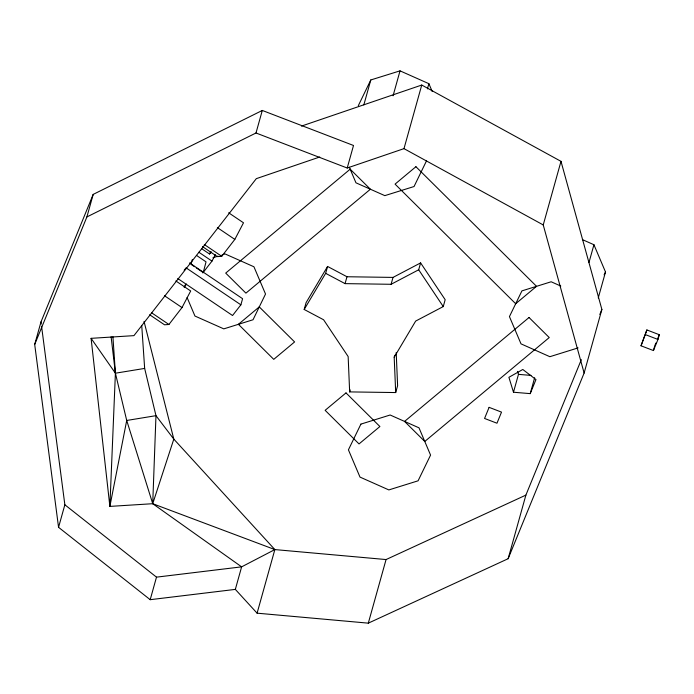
<?xml version="1.0" encoding="UTF-8"?>
<svg xmlns="http://www.w3.org/2000/svg" width="694" height="694" viewBox="0 0 694 694"><rect width="100%" height="100%" fill="white"/><g stroke="black" fill="none" stroke-linecap="round" stroke-linejoin="round"><path stroke-width="1.04" d="M192.351 259.487L191.076 264.362L194.554 266.704M34.7 344.458L40.989 321.921L93.187 194.398L262.297 110.45L353.506 145.48L347.217 168.017L255.999 132.988L86.897 216.936L34.7 344.458L58.556 527.319L150.199 599.685L235.335 589.388L257.092 613.175L368.306 623.151L508.138 558.713L584.122 373.051L601.88 309.455L560.995 161.346L421.744 85.041L301.422 126.108M86.897 216.936L93.187 194.398M58.556 527.319L64.854 504.781L41.553 326.197M255.999 132.988L262.297 110.45M150.199 599.685L156.497 577.148L64.854 504.781M177.742 278.52L232.551 315.51L240.879 304.831L242.588 298.706L189.575 262.922M304.189 309.472L306.106 302.593L327.577 266.453L346.983 276.75L393.012 277.409L420.616 262.905L445.175 299.695L443.258 306.575L415.663 321.079L394.192 357.219L395.693 392.561L349.655 391.902L348.154 356.56L323.595 319.769L304.189 309.472L325.659 273.332L327.577 266.453M363.838 104.898L370.796 79.957L400.03 70.849L428.883 83.688L432.189 91.469M235.335 589.388L241.625 566.851L274.85 549.579L386.064 559.555L525.887 495.108L581.338 359.631M393.073 95.781L400.03 70.849M325.659 273.332L345.057 283.629L346.983 276.75M257.092 613.175L274.85 549.579L173.812 439.12L155.968 415.671L144.656 368.419L141.732 325.512M347.217 168.017L403.986 148.637L421.744 85.041M427.435 88.875L428.883 83.688M349.655 391.902L350.21 389.941M345.057 283.629L391.095 284.288L393.012 277.409M394.192 357.219L394.739 355.259M391.095 284.288L418.69 269.775L420.616 262.905M395.693 392.561L397.61 385.691L396.205 352.491M368.306 623.151L386.064 559.555M584.122 373.051L543.237 224.943L560.995 161.346M513.482 392.231L508.902 377.31L522.799 369.477L535.968 379.566L530.216 393.628L513.482 392.231L518.47 374.361L517.559 371.377M530.216 393.628L534.649 377.744M589.006 262.401L593.934 244.739L582.387 239.603M508.138 558.713L525.887 495.108M598.254 297.969L605.506 271.996L593.934 244.739M641.022 345.794L646.886 329.945L659.3 334.716L657.973 339.453L653.436 350.557L641.022 345.794L646.886 329.945M653.436 350.557L654.494 346.766M599.824 314.477L601.88 309.455M654.754 345.82L655.891 343.044M657.409 339.34L659.3 334.716M184.3 286.874L185.22 284.965M358.312 105.679L370.796 79.957M426.532 160.808L414.049 186.53L384.814 195.639L355.961 182.808L349.351 167.228M604.118 274.859L605.506 271.996M201.98 248.912L209.475 253.978L210.473 252.069M149.678 314.772L164.521 324.792L168.928 324.48L182.01 307.572L190.685 290.977L175.851 280.957M202.83 272.933L211.982 261.1L215.357 254.646M202.492 246.596L217.335 256.615L221.742 256.303L234.832 239.404L243.499 222.8L228.664 212.789M184.222 287.516L186.469 284.054M184.144 270.296L186.07 267.832L240.879 304.831M209.475 253.978L211.54 251.939M319.743 157L256.303 178.662L133.942 335.636L91.088 338.334L109.878 506.403L152.723 503.705L274.85 549.579M212.997 257.717L218.037 256.147M222.071 254.889L225.09 253.943L253.943 266.782L265.524 294.039L253.032 319.761L223.798 328.869L194.945 316.039L187.094 297.535M578.093 347.902L549.865 356.699L521.012 343.86L509.439 316.603L521.923 290.881L551.157 281.773L560.778 286.049M144.656 368.419L115.404 373.207L91.088 338.334M156.497 577.148L241.625 566.851L152.723 503.705L126.716 420.469L115.404 373.207L111.109 336.755M518.47 374.361L531.023 375.402M645.567 334.69L657.973 339.453M403.986 148.637L543.237 224.943M217.369 227.615L234.832 239.404M204.288 244.522L221.742 256.303M198.892 252.26L211.982 261.1M196.489 255.401L206.04 261.855L203.229 272.569L196.289 267.875M164.556 295.791L182.01 307.572M151.474 312.699L168.928 324.48M418.69 269.775L443.258 306.575M144.031 321.4L173.812 439.12L152.723 503.705L155.968 415.671L126.716 420.469L109.878 506.403L115.404 373.207L112.914 336.737M40.989 321.921L41.276 324.063M489.105 407.352L484.559 418.456L496.973 423.219L501.519 412.123L489.105 407.352M360.906 424.112L348.423 449.833L359.995 477.09L388.848 489.921L418.083 480.812L430.566 455.099L418.994 427.834L390.141 415.003L360.906 424.112M350.175 169.18L225.706 273.089L245.919 293.137L370.388 189.228L350.175 169.18M415.923 166.707L395.06 184.118L515.677 303.738L536.54 286.327L415.923 166.707M259.278 306.904L238.415 324.315L273.748 359.353L294.603 341.934L259.278 306.904M346.002 392.908L325.139 410.319L359.032 443.934L379.896 426.524L346.002 392.908M529.036 317.505L404.567 421.414L424.78 441.462L549.249 337.553L529.036 317.505"/></g></svg>
